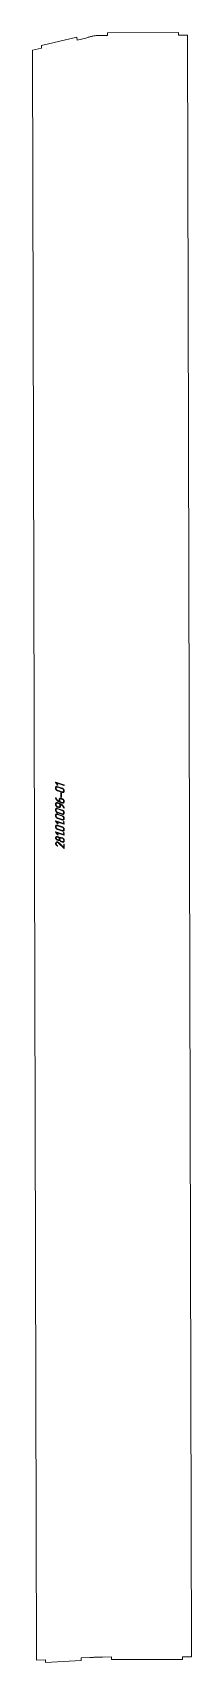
# Model space of a CAD drawing. Header units: millimetres. Extents: x -2 to 87, y -1 to 913.
import ezdxf

# ---------------------------------------------------------------- set-up
doc = ezdxf.new("R2010")
doc.units = ezdxf.units.MM
doc.linetypes.add('K5LT_BASIC', pattern=[0])
doc.layers.add('Engraving', color=7, linetype='Continuous')

msp = doc.modelspace()

# ---------------------------------------------------------------- linework, layer by layer
at = {"color": 143, "linetype": 'K5LT_BASIC', "lineweight": 15, "true_color": 0x33acca}
for p, q in [((22.74, 910.28), (2.75, 905.73)), ((2.75, 905.73), (2.76, 904.19)), ((22.75, 908.74), (22.74, 910.28)), ((27.74, 909.88), (22.75, 908.74)), ((39.81, 911.33), (34.81, 911.31)), ((79.8, 912.93), (39.8, 912.83)), ((39.8, 912.83), (39.81, 911.33)), ((79.81, 911.43), (79.8, 912.93)), ((84.81, 911.44), (79.81, 911.43)), ((84.81, 911.44), (87.06, 1.9)), ((2.76, 904.19), (-2.24, 903.05)), ((0, 0), (-2.24, 903.05)), ((0, 0), (5, 0.24)), ((5, 0.24), (5, -1.26)), ((25, 1.22), (30, 1.46)), ((25, -0.28), (25, 1.22)), ((37.06, 1.77), (42.06, 1.79)), ((42.06, 1.79), (42.07, 0.29)), ((42.07, 0.29), (82.07, 0.38)), ((82.06, 1.88), (87.06, 1.9)), ((82.07, 0.38), (82.06, 1.88)), ((5, -1.26), (25, -0.28))]:
    msp.add_line(p, q, dxfattribs=at)
for points in [[(34.81, 911.31), (34.51, 911.31), (33.92, 911.29), (33.04, 911.21), (32.16, 911.08), (31.27, 910.9), (30.39, 910.68), (29.51, 910.43), (28.63, 910.16), (28.04, 909.97), (27.74, 909.88)], [(37.06, 1.77), (36.77, 1.77), (36.18, 1.77), (35.3, 1.75), (34.41, 1.72), (33.53, 1.68), (32.65, 1.63), (31.76, 1.58), (30.88, 1.52), (30.29, 1.48), (30, 1.46)]]:
    msp.add_open_spline(points, degree=3, dxfattribs=at)
at = {"layer": 'Engraving', "color": 143, "linetype": 'K5LT_BASIC', "lineweight": 15, "true_color": 0x33acca}
for p, q in [((10.65, 489.04), (10.65, 489.39)), ((11.74, 490.86), (10.69, 492.25)), ((10.81, 492.51), (15.36, 490.98)), ((11, 488.93), (11, 489.27)), ((11.24, 492.02), (11.99, 491.02)), ((15.36, 490.63), (11.24, 492.02)), ((11.69, 490.09), (14.49, 489.15)), ((11.7, 489.74), (14.49, 488.8)), ((14.49, 487.05), (11.7, 487.99)), ((14.49, 486.7), (11.7, 487.64)), ((13.63, 484.22), (13.62, 486.31)), ((13.97, 486.19), (13.98, 484.1)), ((15.19, 487.86), (15.19, 487.51)), ((15.54, 487.74), (15.54, 487.4)), ((10.68, 483.55), (10.66, 483.62)), ((10.67, 479.92), (10.67, 480.27)), ((10.68, 476.74), (10.68, 477.09)), ((11, 483.56), (11.03, 483.49)), ((11.02, 479.8), (11.02, 480.15)), ((11.03, 483.49), (11.06, 483.4)), ((11.03, 476.62), (11.03, 476.97)), ((11.06, 483.4), (11.14, 483.22)), ((11.31, 481.02), (11.5, 481.01)), ((11.5, 481.01), (11.61, 480.99)), ((11.61, 480.99), (11.72, 480.96)), ((11.72, 480.96), (13.27, 480.43)), ((11.72, 480.61), (13.11, 480.14)), ((12.42, 478.63), (11.72, 478.86)), ((12.42, 478.28), (11.72, 478.52)), ((11.72, 477.79), (14.52, 476.84)), ((11.73, 477.44), (14.52, 476.49)), ((14.52, 474.75), (11.73, 475.69)), ((12.76, 481.69), (12.76, 482.73)), ((14.51, 480.75), (12.96, 481.27)), ((13.11, 481.57), (13.11, 482.62)), ((14.51, 481.1), (13.11, 481.57)), ((13.11, 480.14), (13.12, 479.09)), ((13.46, 480.02), (13.47, 478.98)), ((13.8, 483.43), (14.5, 483.19)), ((13.8, 483.08), (14.5, 482.84)), ((14.97, 478.7), (14.9, 478.8)), ((15, 478.64), (14.97, 478.7)), ((15.09, 478.48), (15, 478.64)), ((15.2, 481.91), (15.2, 481.56)), ((15.22, 475.56), (15.22, 475.21)), ((15.55, 481.79), (15.55, 481.44)), ((15.55, 478.16), (15.56, 478.08)), ((15.57, 475.44), (15.57, 475.09)), ((10.69, 473.56), (10.69, 473.91)), ((10.7, 467.35), (10.7, 467.7)), ((11.8, 469.16), (10.75, 470.56)), ((10.87, 470.81), (15.41, 469.28)), ((11.04, 473.45), (11.04, 473.8)), ((11.05, 467.23), (11.05, 467.58)), ((11.29, 470.32), (12.04, 469.32)), ((15.41, 468.93), (11.29, 470.32)), ((14.52, 474.4), (11.73, 475.34)), ((11.73, 474.61), (14.53, 473.67)), ((11.73, 474.26), (14.53, 473.32)), ((14.53, 471.57), (11.74, 472.51)), ((14.53, 471.22), (11.74, 472.17)), ((11.75, 468.39), (14.54, 467.45)), ((11.75, 468.04), (14.54, 467.1)), ((14.55, 465.36), (11.75, 466.3)), ((15.23, 472.38), (15.23, 472.04)), ((15.58, 472.27), (15.58, 471.92)), ((10.72, 461.19), (10.72, 461.3)), ((10.74, 461.08), (10.72, 461.19)), ((10.79, 460.87), (10.74, 461.08)), ((11.81, 462.94), (10.76, 464.34)), ((10.88, 464.59), (15.42, 463.06)), ((15.43, 462.71), (11.31, 464.1)), ((11.31, 464.1), (12.06, 463.1)), ((11.36, 462.07), (11.54, 462.06)), ((11.54, 462.06), (11.65, 462.04)), ((11.65, 462.04), (11.76, 462)), ((14.55, 465.01), (11.75, 465.95)), ((11.76, 462), (12.12, 461.88)), ((11.76, 461.65), (12.12, 461.53)), ((12.12, 460.14), (11.76, 460.26)), ((12.12, 459.79), (11.76, 459.91)), ((12.3, 458.39), (12.18, 458.48)), ((12.44, 458.27), (12.3, 458.39)), ((15.35, 455.38), (12.44, 458.27)), ((12.64, 458.5), (15.27, 455.88)), ((13.16, 460.31), (13.16, 460.65)), ((13.86, 461.47), (14.56, 461.23)), ((13.86, 461.12), (14.56, 460.88)), ((14.56, 459.14), (13.86, 459.37)), ((14.56, 458.79), (13.86, 459.02)), ((15.24, 466.17), (15.24, 465.82)), ((15.26, 459.95), (15.26, 459.6)), ((15.27, 455.88), (15.26, 457.64)), ((15.59, 466.05), (15.59, 465.7)), ((15.61, 459.83), (15.61, 459.48)), ((15.61, 457.52), (15.62, 455.43)), ((11.62, 456.67), (11.56, 456.7))]:
    msp.add_line(p, q, dxfattribs=at)
for points in [[(10.69, 492.5), (10.64, 492.46), (10.64, 492.39)], [(10.64, 492.39), (10.64, 492.32), (10.69, 492.25)], [(10.95, 490.03), (10.65, 489.82), (10.65, 489.39)], [(10.65, 489.04), (10.65, 488.6), (10.97, 488.19)], [(10.81, 492.51), (10.74, 492.53), (10.69, 492.5)], [(11.69, 490.09), (11.26, 490.24), (10.95, 490.03)], [(10.97, 488.19), (11.28, 487.78), (11.7, 487.64)], [(11.2, 489.7), (11, 489.56), (11, 489.27)], [(11, 488.93), (11, 488.64), (11.2, 488.36)], [(11.7, 489.74), (11.41, 489.84), (11.2, 489.7)], [(11.2, 488.36), (11.41, 488.09), (11.7, 487.99)], [(11.74, 490.86), (11.84, 490.77), (11.86, 490.76)], [(11.86, 490.76), (11.94, 490.74), (11.99, 490.77)], [(12.04, 490.88), (12.04, 490.95), (11.99, 491.02)], [(11.99, 490.77), (12.04, 490.81), (12.04, 490.88)], [(13.68, 486.41), (13.62, 486.37), (13.62, 486.31)], [(13.8, 486.43), (13.73, 486.45), (13.68, 486.41)], [(13.92, 486.34), (13.86, 486.4), (13.8, 486.43)], [(13.97, 486.19), (13.97, 486.28), (13.92, 486.34)], [(15.23, 488.59), (14.92, 489), (14.49, 489.15)], [(14.99, 488.42), (14.79, 488.7), (14.49, 488.8)], [(14.49, 487.05), (14.78, 486.96), (14.98, 487.1)], [(14.49, 486.7), (14.93, 486.55), (15.24, 486.77)], [(14.98, 487.1), (15.19, 487.24), (15.19, 487.51)], [(15.19, 487.86), (15.19, 488.14), (14.99, 488.42)], [(15.54, 487.74), (15.54, 488.18), (15.23, 488.59)], [(15.24, 486.77), (15.54, 486.99), (15.54, 487.4)], [(15.49, 490.88), (15.44, 490.95), (15.36, 490.98)], [(15.36, 490.63), (15.45, 490.6), (15.49, 490.64)], [(15.53, 490.74), (15.53, 490.82), (15.49, 490.88)], [(15.49, 490.64), (15.53, 490.71), (15.53, 490.74)], [(10.72, 483.72), (10.66, 483.69), (10.66, 483.62)], [(10.98, 480.91), (10.67, 480.7), (10.67, 480.27)], [(10.67, 479.92), (10.67, 479.48), (10.99, 479.07)], [(10.68, 483.55), (10.97, 482.72), (11.62, 482.09)], [(10.98, 477.72), (10.68, 477.52), (10.68, 477.09)], [(10.68, 476.74), (10.68, 476.3), (11, 475.89)], [(10.84, 483.73), (10.77, 483.75), (10.72, 483.72)], [(10.93, 483.67), (10.89, 483.71), (10.84, 483.73)], [(11, 483.56), (10.97, 483.64), (10.93, 483.67)], [(11.31, 481.02), (11.12, 481.01), (10.98, 480.91)], [(11.72, 477.79), (11.29, 477.93), (10.98, 477.72)], [(10.99, 479.07), (11.3, 478.66), (11.72, 478.52)], [(11, 475.89), (11.31, 475.48), (11.73, 475.34)], [(11.22, 480.57), (11.02, 480.44), (11.02, 480.15)], [(11.02, 479.8), (11.02, 479.5), (11.23, 479.23)], [(11.23, 477.4), (11.03, 477.26), (11.03, 476.97)], [(11.03, 476.62), (11.03, 476.33), (11.24, 476.06)], [(11.33, 482.9), (11.22, 483.06), (11.14, 483.22)], [(11.72, 480.61), (11.43, 480.71), (11.22, 480.57)], [(11.23, 479.23), (11.43, 478.96), (11.72, 478.86)], [(11.73, 477.44), (11.44, 477.53), (11.23, 477.4)], [(11.24, 476.06), (11.44, 475.79), (11.73, 475.69)], [(11.81, 482.32), (11.5, 482.63), (11.33, 482.9)], [(11.62, 482.09), (12.23, 481.52), (12.96, 481.27)], [(12.27, 481.95), (12.01, 482.13), (11.81, 482.32)], [(12.76, 481.69), (12.53, 481.76), (12.27, 481.95)], [(12.42, 478.63), (12.7, 478.53), (12.91, 478.67)], [(12.42, 478.28), (12.86, 478.13), (13.16, 478.33)], [(13.06, 483.37), (12.76, 483.17), (12.76, 482.73)], [(12.91, 478.67), (13.12, 478.82), (13.12, 479.09)], [(13.8, 483.43), (13.36, 483.57), (13.06, 483.37)], [(13.31, 483.04), (13.11, 482.91), (13.11, 482.62)], [(13.16, 478.33), (13.47, 478.54), (13.47, 478.98)], [(14.6, 479.61), (14, 480.19), (13.27, 480.43)], [(13.8, 483.08), (13.51, 483.17), (13.31, 483.04)], [(13.46, 480.02), (13.69, 479.94), (13.95, 479.76)], [(13.63, 484.22), (13.63, 484.13), (13.7, 484.06)], [(13.7, 484.06), (13.76, 484), (13.8, 483.98)], [(13.8, 483.98), (13.87, 483.96), (13.93, 483.99)], [(13.93, 483.99), (13.98, 484.02), (13.98, 484.1)], [(13.95, 479.76), (14.2, 479.58), (14.42, 479.38)], [(14.42, 479.38), (14.73, 479.08), (14.9, 478.8)], [(15.24, 482.64), (14.94, 483.04), (14.5, 483.19)], [(15, 482.47), (14.8, 482.74), (14.5, 482.84)], [(14.51, 481.1), (14.79, 481), (15, 481.14)], [(14.51, 480.75), (14.95, 480.6), (15.25, 480.82)], [(15.26, 476.29), (14.95, 476.7), (14.52, 476.84)], [(15.02, 476.12), (14.82, 476.39), (14.52, 476.49)], [(15.55, 478.16), (15.26, 478.98), (14.6, 479.61)], [(15.2, 481.91), (15.2, 482.2), (15, 482.47)], [(15, 481.14), (15.2, 481.28), (15.2, 481.56)], [(15.22, 475.56), (15.22, 475.84), (15.02, 476.12)], [(15.09, 478.48), (15.18, 478.28), (15.22, 478.14)], [(15.22, 478.14), (15.25, 478.07), (15.29, 478.03)], [(15.55, 481.79), (15.55, 482.23), (15.24, 482.64)], [(15.25, 480.82), (15.55, 481.04), (15.55, 481.44)], [(15.57, 475.44), (15.57, 475.88), (15.26, 476.29)], [(15.29, 478.03), (15.33, 478), (15.38, 477.98)], [(15.38, 477.98), (15.46, 477.95), (15.51, 477.98)], [(15.51, 477.98), (15.56, 478.05), (15.56, 478.08)], [(10.99, 474.55), (10.69, 474.34), (10.69, 473.91)], [(10.69, 473.56), (10.69, 473.13), (11, 472.72)], [(10.74, 470.8), (10.7, 470.76), (10.7, 470.69)], [(10.7, 470.69), (10.7, 470.62), (10.75, 470.56)], [(11.01, 468.33), (10.7, 468.12), (10.7, 467.7)], [(10.7, 467.35), (10.7, 466.91), (11.02, 466.5)], [(10.87, 470.81), (10.79, 470.84), (10.74, 470.8)], [(11.73, 474.61), (11.3, 474.76), (10.99, 474.55)], [(11, 472.72), (11.32, 472.31), (11.74, 472.17)], [(11.75, 468.39), (11.31, 468.54), (11.01, 468.33)], [(11.02, 466.5), (11.33, 466.09), (11.75, 465.95)], [(11.24, 474.22), (11.04, 474.08), (11.04, 473.8)], [(11.04, 473.45), (11.04, 473.16), (11.24, 472.89)], [(11.26, 468), (11.05, 467.87), (11.05, 467.58)], [(11.05, 467.23), (11.05, 466.94), (11.26, 466.67)], [(11.73, 474.26), (11.45, 474.36), (11.24, 474.22)], [(11.24, 472.89), (11.45, 472.61), (11.74, 472.51)], [(11.75, 468.04), (11.46, 468.14), (11.26, 468)], [(11.26, 466.67), (11.46, 466.39), (11.75, 466.3)], [(11.8, 469.16), (11.89, 469.08), (11.92, 469.07)], [(11.92, 469.07), (11.99, 469.04), (12.04, 469.08)], [(12.1, 469.19), (12.1, 469.25), (12.04, 469.32)], [(12.04, 469.08), (12.1, 469.11), (12.1, 469.19)], [(14.52, 474.75), (14.81, 474.65), (15.01, 474.79)], [(14.52, 474.4), (14.96, 474.25), (15.27, 474.47)], [(15.26, 473.11), (14.96, 473.52), (14.53, 473.67)], [(15.03, 472.94), (14.83, 473.22), (14.53, 473.32)], [(14.53, 471.57), (14.81, 471.48), (15.02, 471.62)], [(14.53, 471.22), (14.97, 471.08), (15.27, 471.3)], [(15.28, 466.9), (14.97, 467.31), (14.54, 467.45)], [(15.04, 466.72), (14.84, 467), (14.54, 467.1)], [(15.01, 474.79), (15.22, 474.93), (15.22, 475.21)], [(15.02, 471.62), (15.23, 471.76), (15.23, 472.04)], [(15.23, 472.38), (15.23, 472.67), (15.03, 472.94)], [(15.24, 466.17), (15.24, 466.45), (15.04, 466.72)], [(15.14, 470.36), (15.06, 470.3), (15.06, 470.21)], [(15.06, 470.21), (15.06, 470.08), (15.16, 469.98)], [(15.32, 470.38), (15.22, 470.41), (15.14, 470.36)], [(15.16, 469.98), (15.26, 469.88), (15.32, 469.86)], [(15.58, 472.27), (15.57, 472.7), (15.26, 473.11)], [(15.27, 474.47), (15.57, 474.69), (15.57, 475.09)], [(15.27, 471.3), (15.58, 471.52), (15.58, 471.92)], [(15.59, 466.05), (15.59, 466.48), (15.28, 466.9)], [(15.5, 470.25), (15.41, 470.35), (15.32, 470.38)], [(15.32, 469.86), (15.42, 469.82), (15.51, 469.86)], [(15.54, 469.19), (15.49, 469.25), (15.41, 469.28)], [(15.41, 468.93), (15.5, 468.9), (15.54, 468.94)], [(15.58, 470.03), (15.58, 470.16), (15.5, 470.25)], [(15.51, 469.86), (15.58, 469.91), (15.58, 470.03)], [(15.58, 469.05), (15.58, 469.12), (15.54, 469.19)], [(15.54, 468.94), (15.58, 469.02), (15.58, 469.05)], [(10.76, 464.58), (10.71, 464.54), (10.71, 464.47)], [(10.71, 464.47), (10.71, 464.4), (10.76, 464.34)], [(11.02, 461.95), (10.72, 461.73), (10.72, 461.3)], [(11.07, 458.85), (10.73, 458.57), (10.73, 458.07)], [(10.73, 458.07), (10.73, 457.71), (10.92, 457.37)], [(10.88, 464.59), (10.81, 464.62), (10.76, 464.58)], [(10.79, 460.87), (10.87, 460.67), (11.02, 460.46)], [(10.92, 457.37), (11.13, 456.99), (11.56, 456.7)], [(11.36, 462.07), (11.17, 462.05), (11.02, 461.95)], [(11.02, 460.46), (11.36, 460.04), (11.76, 459.91)], [(11.27, 461.61), (11.07, 461.48), (11.07, 461.19)], [(11.07, 461.19), (11.07, 460.9), (11.27, 460.63)], [(11.92, 458.97), (11.42, 459.14), (11.07, 458.85)], [(11.08, 457.97), (11.08, 458.14), (11.15, 458.29)], [(11.22, 457.48), (11.08, 457.73), (11.08, 457.97)], [(11.15, 458.29), (11.22, 458.44), (11.33, 458.53)], [(11.68, 456.99), (11.35, 457.22), (11.22, 457.48)], [(11.76, 461.65), (11.47, 461.75), (11.27, 461.61)], [(11.27, 460.63), (11.47, 460.35), (11.76, 460.26)], [(11.33, 458.53), (11.57, 458.73), (11.92, 458.61)], [(11.81, 462.94), (11.9, 462.86), (11.93, 462.85)], [(12.26, 458.81), (12.09, 458.91), (11.92, 458.97)], [(11.92, 458.61), (12.06, 458.57), (12.18, 458.48)], [(11.93, 462.85), (12.01, 462.83), (12.06, 462.86)], [(12.11, 462.97), (12.11, 463.03), (12.06, 463.1)], [(12.06, 462.86), (12.11, 462.89), (12.11, 462.97)], [(12.57, 461.63), (12.37, 461.79), (12.12, 461.88)], [(12.61, 461.15), (12.41, 461.43), (12.12, 461.53)], [(12.12, 460.14), (12.41, 460.04), (12.61, 460.17)], [(12.12, 459.79), (12.37, 459.7), (12.58, 459.74)], [(12.64, 458.5), (12.42, 458.7), (12.26, 458.81)], [(12.93, 461.22), (12.77, 461.47), (12.57, 461.63)], [(12.58, 459.74), (12.79, 459.77), (12.93, 459.9)], [(12.81, 460.59), (12.81, 460.88), (12.61, 461.15)], [(12.61, 460.17), (12.81, 460.31), (12.81, 460.59)], [(13.31, 461.49), (13.05, 461.42), (12.93, 461.22)], [(12.93, 459.9), (13.11, 459.57), (13.35, 459.34)], [(13.37, 461.08), (13.16, 460.95), (13.16, 460.65)], [(13.16, 460.31), (13.16, 460.02), (13.37, 459.74)], [(13.86, 461.47), (13.56, 461.56), (13.31, 461.49)], [(13.35, 459.34), (13.6, 459.11), (13.86, 459.02)], [(13.86, 461.12), (13.57, 461.21), (13.37, 461.08)], [(13.37, 459.74), (13.57, 459.47), (13.86, 459.37)], [(14.55, 465.36), (14.83, 465.26), (15.04, 465.4)], [(14.55, 465.01), (14.99, 464.86), (15.29, 465.08)], [(15.3, 460.68), (14.99, 461.08), (14.56, 461.23)], [(15.05, 460.51), (14.85, 460.78), (14.56, 460.88)], [(14.56, 459.14), (14.84, 459.04), (15.05, 459.18)], [(14.56, 458.79), (15, 458.64), (15.31, 458.86)], [(15.04, 465.4), (15.24, 465.54), (15.24, 465.82)], [(15.26, 459.95), (15.26, 460.24), (15.05, 460.51)], [(15.05, 459.18), (15.26, 459.32), (15.26, 459.6)], [(15.16, 464.14), (15.07, 464.08), (15.07, 463.99)], [(15.07, 463.99), (15.07, 463.86), (15.17, 463.76)], [(15.33, 464.16), (15.24, 464.2), (15.16, 464.14)], [(15.17, 463.76), (15.28, 463.66), (15.34, 463.64)], [(15.32, 457.74), (15.26, 457.7), (15.26, 457.64)], [(15.29, 465.08), (15.59, 465.3), (15.59, 465.7)], [(15.61, 459.83), (15.61, 460.27), (15.3, 460.68)], [(15.31, 458.86), (15.61, 459.08), (15.61, 459.48)], [(15.44, 457.75), (15.37, 457.77), (15.32, 457.74)], [(15.51, 464.04), (15.43, 464.13), (15.33, 464.16)], [(15.34, 463.64), (15.44, 463.61), (15.52, 463.65)], [(15.56, 462.97), (15.51, 463.04), (15.42, 463.06)], [(15.43, 462.71), (15.52, 462.68), (15.56, 462.72)], [(15.56, 457.67), (15.5, 457.73), (15.44, 457.75)], [(15.6, 463.81), (15.6, 463.94), (15.51, 464.04)], [(15.52, 463.65), (15.6, 463.69), (15.6, 463.81)], [(15.6, 462.83), (15.6, 462.91), (15.56, 462.97)], [(15.56, 462.72), (15.6, 462.8), (15.6, 462.83)], [(15.61, 457.52), (15.61, 457.6), (15.56, 457.67)], [(11.62, 456.67), (11.7, 456.64), (11.74, 456.68)], [(11.76, 456.9), (11.73, 456.95), (11.68, 456.99)], [(11.74, 456.68), (11.79, 456.72), (11.79, 456.79)], [(11.79, 456.79), (11.78, 456.85), (11.76, 456.9)], [(15.35, 455.38), (15.38, 455.34), (15.43, 455.33)], [(15.43, 455.33), (15.5, 455.3), (15.56, 455.33)], [(15.56, 455.33), (15.62, 455.37), (15.62, 455.43)]]:
    msp.add_open_spline(points, degree=2, dxfattribs=at)

doc.saveas('drawing.dxf')
